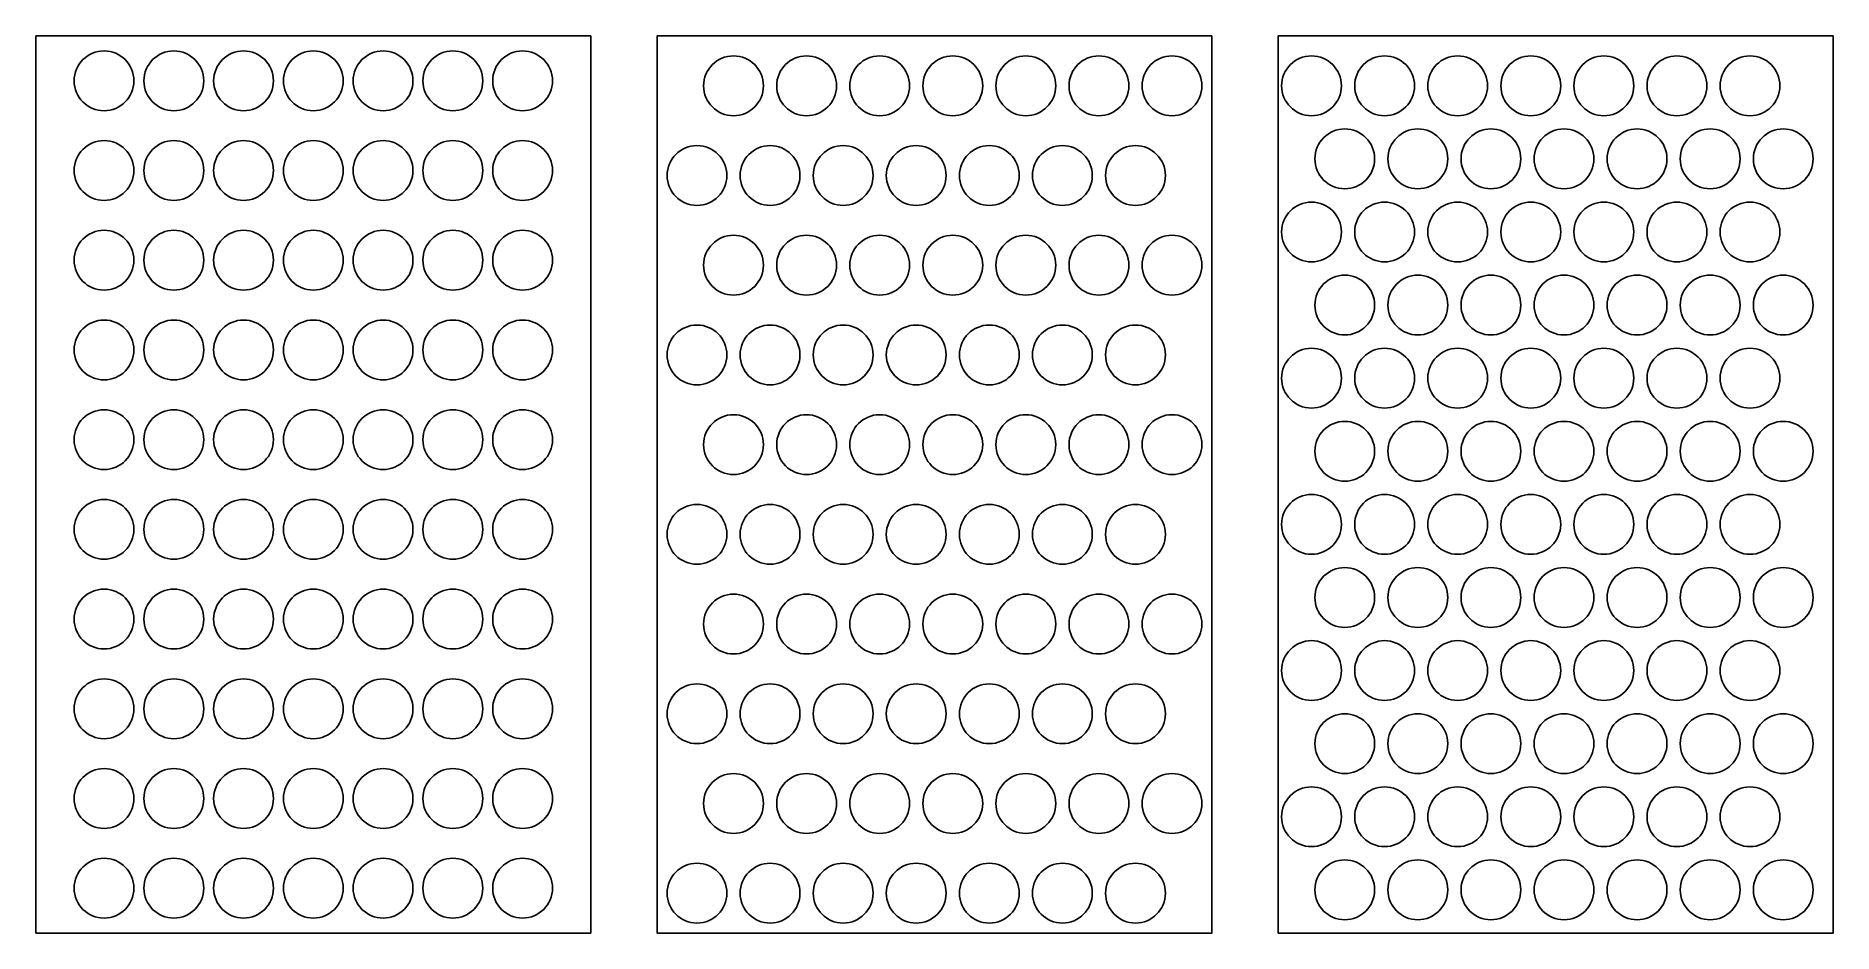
# Model space of a CAD drawing. Header units: millimetres. Extents: x -374 to 167, y -270 to 0.
import ezdxf

# ---------------------------------------------------------------- set-up
doc = ezdxf.new("R2010")
doc.units = ezdxf.units.MM

msp = doc.modelspace()

# ---------------------------------------------------------------- linework, layer by layer
for points in [[(-20, 0), (-187, 0), (-187, -270), (-20, -270)], [(167, 0), (0, 0), (0, -270), (167, -270)], [(-207, 0), (-374, 0), (-374, -270), (-207, -270)]]:
    msp.add_lwpolyline(points, close=True)
for centre in [(-353.5, -13.5), (-332.5, -13.5), (-311.5, -13.5), (-290.5, -13.5), (-269.5, -13.5), (-248.5, -13.5), (-227.5, -13.5), (-164, -15), (-142, -15), (-120, -15), (-98, -15), (-76, -15), (-54, -15), (-32, -15), (10, -15), (32, -15), (54, -15), (76, -15), (98, -15), (120, -15), (142, -15), (-353.5, -40.5), (-332.5, -40.5), (-311.5, -40.5), (-290.5, -40.5), (-269.5, -40.5), (-248.5, -40.5), (-227.5, -40.5), (20, -37), (42, -37), (64, -37), (86, -37), (108, -37), (130, -37), (152, -37), (-175, -42), (-153, -42), (-131, -42), (-109, -42), (-87, -42), (-65, -42), (-43, -42), (10, -59), (32, -59), (54, -59), (76, -59), (98, -59), (120, -59), (142, -59), (-353.5, -67.5), (-332.5, -67.5), (-311.5, -67.5), (-290.5, -67.5), (-269.5, -67.5), (-248.5, -67.5), (-227.5, -67.5), (-164, -69), (-142, -69), (-120, -69), (-98, -69), (-76, -69), (-54, -69), (-32, -69), (20, -81), (42, -81), (64, -81), (86, -81), (108, -81), (130, -81), (152, -81), (-353.5, -94.5), (-332.5, -94.5), (-311.5, -94.5), (-290.5, -94.5), (-269.5, -94.5), (-248.5, -94.5), (-227.5, -94.5), (-175, -96), (-153, -96), (-131, -96), (-109, -96), (-87, -96), (-65, -96), (-43, -96), (10, -103), (32, -103), (54, -103), (76, -103), (98, -103), (120, -103), (142, -103), (-353.5, -121.5), (-332.5, -121.5), (-311.5, -121.5), (-290.5, -121.5), (-269.5, -121.5), (-248.5, -121.5), (-227.5, -121.5), (-164, -123), (-142, -123), (-120, -123), (-98, -123), (-76, -123), (-54, -123), (-32, -123), (20, -125), (42, -125), (64, -125), (86, -125), (108, -125), (130, -125), (152, -125), (-353.5, -148.5), (-332.5, -148.5), (-311.5, -148.5), (-290.5, -148.5), (-269.5, -148.5), (-248.5, -148.5), (-227.5, -148.5), (10, -147), (32, -147), (54, -147), (76, -147), (98, -147), (120, -147), (142, -147), (-175, -150), (-153, -150), (-131, -150), (-109, -150), (-87, -150), (-65, -150), (-43, -150), (20, -169), (42, -169), (64, -169), (86, -169), (108, -169), (130, -169), (152, -169), (-353.5, -175.5), (-332.5, -175.5), (-311.5, -175.5), (-290.5, -175.5), (-269.5, -175.5), (-248.5, -175.5), (-227.5, -175.5), (-164, -177), (-142, -177), (-120, -177), (-98, -177), (-76, -177), (-54, -177), (-32, -177), (10, -191), (32, -191), (54, -191), (76, -191), (98, -191), (120, -191), (142, -191), (-353.5, -202.5), (-332.5, -202.5), (-311.5, -202.5), (-290.5, -202.5), (-269.5, -202.5), (-248.5, -202.5), (-227.5, -202.5), (-175, -204), (-153, -204), (-131, -204), (-109, -204), (-87, -204), (-65, -204), (-43, -204), (20, -213), (42, -213), (64, -213), (86, -213), (108, -213), (130, -213), (152, -213), (-353.5, -229.5), (-332.5, -229.5), (-311.5, -229.5), (-290.5, -229.5), (-269.5, -229.5), (-248.5, -229.5), (-227.5, -229.5), (-164, -231), (-142, -231), (-120, -231), (-98, -231), (-76, -231), (-54, -231), (-32, -231), (10, -235), (32, -235), (54, -235), (76, -235), (98, -235), (120, -235), (142, -235), (-353.5, -256.5), (-332.5, -256.5), (-311.5, -256.5), (-290.5, -256.5), (-269.5, -256.5), (-248.5, -256.5), (-227.5, -256.5), (20, -257), (42, -257), (64, -257), (86, -257), (108, -257), (130, -257), (152, -257), (-175, -258), (-153, -258), (-131, -258), (-109, -258), (-87, -258), (-65, -258), (-43, -258)]:
    msp.add_circle(centre, 9)

doc.saveas('drawing.dxf')
